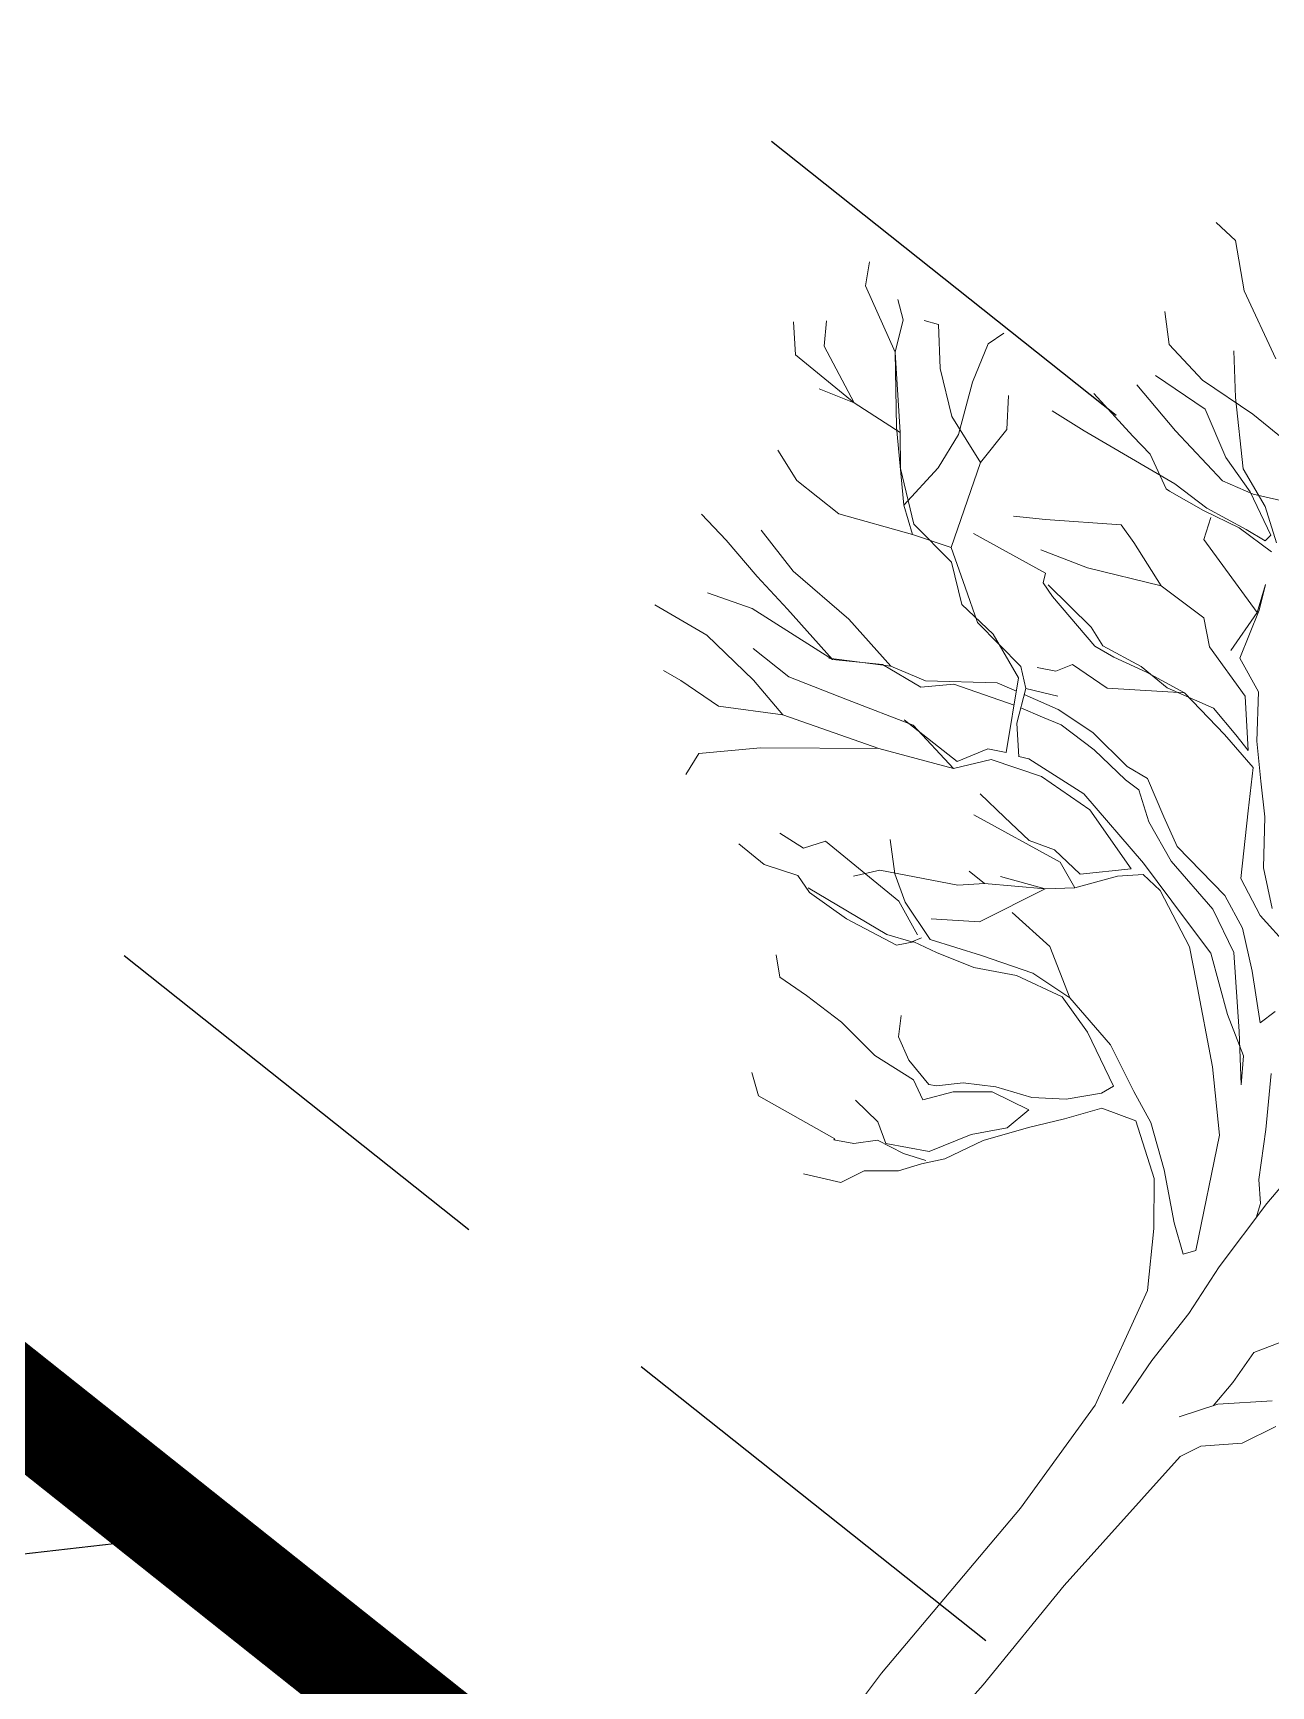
# Model space of a CAD drawing. Header units: metres. Extents: x -664657 to -643449, y -1076720 to -1062383.
# Drawn here: x -657385.296 to -657381.726, y -1068396.816 to -1068392.05 of the extents above; entities that cross this region are included whole.
import ezdxf

# ---------------------------------------------------------------- set-up
doc = ezdxf.new("R2010")
doc.units = ezdxf.units.M
doc.header["$LTSCALE"] = 0.1
doc.linetypes.add('DASHED', pattern=[19.05, 12.7, -6.35])
doc.layers.get('0').update_dxf_attribs({"color": 8, "lineweight": 9})
doc.layers.add('AA_THER_silná', color=1, linetype='Continuous', lineweight=70)
doc.layers.add('AA_THER_STAFAZ', color=252, linetype='Continuous', lineweight=0)
doc.layers.add('AA_THER_srafy', color=52, linetype='Continuous')
doc.layers.add('AA_THER_čárkovaná', color=5, linetype='DASHED')

# ---------------------------------------------------------------- blocks, each defined once
blk = doc.blocks.new('A$C4B500297')
for p, q in [((-140.4, 374.82), (-146.3, 375.24)), ((-131.77, 367.14), (-140.4, 374.82)), ((-116.67, 359.62), (-131.77, 367.14)), ((-125.17, 355.09), (-118.34, 347.14)), ((-142.89, 352.39), (-137.51, 347.14)), ((-137.51, 347.14), (-126.61, 345.58)), ((-126.61, 345.58), (-112.96, 346.57)), ((-118.34, 347.14), (-107, 335.59)), ((-112.96, 346.57), (-102.6, 346.52)), ((-122.05, 340.77), (-135.54, 339.76)), ((-111.67, 335.18), (-122.05, 340.77)), ((-124.25, 332.8), (-137.51, 335.5)), ((-107, 335.59), (-97.85, 332.02)), ((-108.93, 330.57), (-124.25, 332.8)), ((-102.54, 332.48), (-111.67, 335.18)), ((-101.66, 332.51), (-108.93, 330.57)), ((-92.77, 327.76), (-102.54, 332.48)), ((-95.88, 335.28), (-101.66, 332.51)), ((-97.85, 332.02), (-90.71, 327.22)), ((-131.04, 325.92), (-143.95, 327.94)), ((-168.23, 325.99), (-169.54, 321.87)), ((-125.46, 325.18), (-131.04, 325.92)), ((-117.76, 321.28), (-125.46, 325.18)), ((-99.42, 324.67), (-108.14, 322.69)), ((-107.87, 323.58), (-97.97, 325.29)), ((-90.36, 324.89), (-99.42, 324.67)), ((-97.97, 325.29), (-93.02, 326)), ((-93.02, 326), (-92.77, 327.76)), ((-169.54, 321.87), (-166.91, 312.93)), ((-140.4, 320.02), (-116.93, 323.35)), ((-116.88, 321.31), (-117.76, 321.28)), ((-116.93, 323.35), (-107.87, 323.58)), ((-108.14, 322.69), (-116.88, 321.31)), ((-104.04, 317.61), (-105.87, 322.44)), ((-201.96, 319.74), (-199.34, 314.91)), ((-187.92, 314.2), (-191.72, 317.04)), ((-180.96, 318.32), (-184.11, 317.04)), ((-174.53, 310.8), (-180.96, 318.32)), ((-148.8, 319.03), (-140.4, 320.02)), ((-84.35, 312.22), (-104.04, 317.61)), ((-84.35, 312.22), (-86.84, 318.32)), ((-86.84, 318.32), (-84.35, 312.93)), ((-199.34, 314.91), (-184.77, 307.39)), ((-184.77, 307.39), (-187.92, 314.2)), ((-158.64, 315.62), (-154.18, 309.38)), ((-165.73, 303.98), (-174.53, 310.8)), ((-166.91, 312.93), (-162.01, 301.75)), ((-154.18, 309.38), (-154.18, 299.87)), ((-84.35, 312.93), (-81.01, 301.73)), ((-83.69, 301.85), (-84.35, 312.22)), ((-172.64, 293.88), (-184.77, 307.39)), ((-184.77, 307.39), (-174, 294.33)), ((-120.66, 308.64), (-134.75, 298.93)), ((-115.95, 307.29), (-120.66, 308.64)), ((-105.03, 303.47), (-115.95, 307.29)), ((-198.15, 298.45), (-201.31, 303.27)), ((-154.18, 299.87), (-165.73, 303.98)), ((-105.03, 303.47), (-120.58, 296.32)), ((-93.05, 303.77), (-105.03, 303.47)), ((-87.97, 299.51), (-93.05, 303.77)), ((-201.96, 292.91), (-206.95, 298.45)), ((-184.89, 292.7), (-198.15, 298.45)), ((-162.01, 301.75), (-160.92, 293.01)), ((-154.18, 299.87), (-147.45, 280.77)), ((-134.75, 298.93), (-140.92, 295.04)), ((-74.72, 295.75), (-87.97, 299.51)), ((-81.01, 301.73), (-73.03, 298.42)), ((-73.03, 298.42), (-66.37, 289.52)), ((-174, 294.33), (-161.8, 281.58)), ((-120.58, 296.32), (-131.34, 292.91)), ((-66.59, 286.59), (-74.72, 295.75)), ((-184.89, 292.7), (-201.96, 292.91)), ((-193.04, 290.21), (-184.89, 292.7)), ((-172.64, 293.88), (-184.89, 292.7)), ((-167.51, 287.58), (-172.64, 293.88)), ((-160.92, 293.01), (-161.8, 281.58)), ((-157.37, 279.64), (-167.51, 287.58)), ((-127.2, 289.46), (-145.54, 286.37)), ((-126.27, 287.44), (-127.2, 289.46)), ((-122.73, 286.36), (-126.27, 287.44)), ((-125.11, 287.76), (-111.62, 286.34)), ((-85.92, 287.87), (-100.23, 277.86)), ((-85.92, 287.87), (-95.53, 286.16)), ((-89.69, 286.31), (-78.65, 289.22)), ((-73.01, 286.14), (-85.92, 287.87)), ((-78.65, 289.22), (-71, 287.65)), ((-71, 287.65), (-66.59, 286.59)), ((-66.37, 289.52), (-60.07, 282.96)), ((-108.33, 283.5), (-122.73, 286.36)), ((-111.62, 286.34), (-106.9, 284.71)), ((-103.38, 284.21), (-108.33, 283.5)), ((-106.9, 284.71), (-97.29, 286.41)), ((-95.53, 286.16), (-103.38, 284.21)), ((-97.29, 286.41), (-89.69, 286.31)), ((-63.32, 284.34), (-73.01, 286.14)), ((-58.14, 275.99), (-63.32, 284.34)), ((-161.8, 281.58), (-156.15, 277.63)), ((-145.34, 278.19), (-157.37, 279.64)), ((-156.15, 277.63), (-147.45, 280.77)), ((-147.45, 280.77), (-139.43, 275.7)), ((-60.07, 282.96), (-54.37, 277.25)), ((-156.15, 277.63), (-172.03, 270.91)), ((-137.59, 272.24), (-145.34, 278.19)), ((-139.43, 275.7), (-132.3, 271.2)), ((-109.68, 277.15), (-111.65, 273.61)), ((-100.23, 277.86), (-109.68, 277.15)), ((-49.92, 263.03), (-58.14, 275.99)), ((-54.37, 277.25), (-47.41, 268.07)), ((-184.11, 270.91), (-191.72, 273.61)), ((-127.91, 271.31), (-137.59, 272.24)), ((-111.65, 273.61), (-115.46, 271.62)), ((-172.03, 270.91), (-184.11, 270.91)), ((-132.3, 271.2), (-118.51, 269.5)), ((-117.28, 267.19), (-127.91, 271.31)), ((-118.51, 269.5), (-114.54, 266.37)), ((-107.84, 269.49), (-114.54, 266.37)), ((-120.4, 263.31), (-115.81, 264.54)), ((-109.02, 252.31), (-117.28, 267.19)), ((-114.54, 266.37), (-111.26, 258.99)), ((-113.95, 265.04), (-105.88, 267.19)), ((-103.19, 264.92), (-107.54, 263.64)), ((-105.88, 267.19), (-96.54, 268.01)), ((-93.84, 265.15), (-103.19, 264.92)), ((-96.54, 268.01), (-85.69, 266.82)), ((-84.16, 264.22), (-93.84, 265.15)), ((-85.69, 266.82), (-80.44, 267.53)), ((-80.44, 267.53), (-72.14, 263.06)), ((-47.41, 268.07), (-40.24, 262.11)), ((-133.32, 253.63), (-120.4, 263.31)), ((-114.28, 261.79), (-127.85, 256.99)), ((-107.54, 263.64), (-112.71, 262.27)), ((-80.36, 264.32), (-84.16, 264.22)), ((-74.11, 260.09), (-80.36, 264.32)), ((-72.14, 263.06), (-65.62, 259.71)), ((-41.34, 259.15), (-49.92, 263.03)), ((-183.45, 257.14), (-172.03, 254.44)), ((-111.26, 258.99), (-106.14, 253.31)), ((-64.66, 256.23), (-74.11, 260.09)), ((-65.62, 259.71), (-50.37, 257.76)), ((-50.37, 257.76), (-42.68, 254.44)), ((-31.94, 257.63), (-41.34, 259.15)), ((-172.03, 254.44), (-155.49, 253.73)), ((-155.49, 253.73), (-141.45, 251.38)), ((-141.45, 251.38), (-133.32, 253.63)), ((-127.85, 256.99), (-133.27, 251.88)), ((-106.21, 253.38), (-104.09, 254.36)), ((-104.09, 254.36), (-89.51, 255.9)), ((-86.24, 253.93), (-99.38, 253.02)), ((-89.51, 255.9), (-69.23, 252.02)), ((-70.63, 249.35), (-86.24, 253.93)), ((-50.56, 253.66), (-64.66, 256.23)), ((-40.79, 248.93), (-50.56, 253.66)), ((-42.68, 254.44), (-34.92, 248.2)), ((-188.22, 250.5), (-196.19, 251.6)), ((-177.64, 248.43), (-188.22, 250.5)), ((-153.55, 244.06), (-141.45, 251.38)), ((-143.18, 250.46), (-152.68, 244.37)), ((-133.27, 251.88), (-143.18, 250.46)), ((-116.4, 243.82), (-112.77, 250.35)), ((-112.77, 250.35), (-109.02, 252.31)), ((-99.38, 253.02), (-110.68, 248.94)), ((-67.72, 250.01), (-72.01, 246.1)), ((-69.23, 252.02), (-53.93, 248.02)), ((-62.45, 249.56), (-67.72, 250.01)), ((-167.66, 246.92), (-177.64, 248.43)), ((-152.68, 244.37), (-167.66, 246.92)), ((-110.68, 248.94), (-116.07, 242.07)), ((-78.91, 241.25), (-70.63, 249.35)), ((-72.01, 246.1), (-77.95, 238.06)), ((-49.43, 243.74), (-62.45, 249.56)), ((-53.93, 248.02), (-44.8, 245.61)), ((-28.76, 235.78), (-40.79, 248.93)), ((-34.92, 248.2), (-26.24, 240.23)), ((-152.68, 244.37), (-174, 242.09)), ((-129.28, 244.08), (-144.37, 239.32)), ((-131.61, 243.73), (-116.4, 243.82)), ((-116.07, 242.07), (-129.28, 244.08)), ((-43.46, 238.63), (-49.43, 243.74)), ((-44.8, 245.61), (-33.18, 237.13)), ((-26.24, 240.23), (-25.18, 244.35)), ((-174, 242.09), (-184.11, 238.54)), ((-144.37, 239.32), (-157.99, 235.14)), ((-116.07, 242.07), (-132, 235.14)), ((-107.84, 241.38), (-100.23, 240.67)), ((-84.15, 240.53), (-105.99, 236.77)), ((-100.23, 240.67), (-92.62, 239.96)), ((-92.62, 239.96), (-86.82, 241.93)), ((-86.82, 241.93), (-78.91, 241.25)), ((-77.95, 238.06), (-84.15, 240.53)), ((-28.51, 225.84), (-43.46, 238.63)), ((-157.99, 235.14), (-168.23, 235.14)), ((-132, 235.14), (-153.66, 227.61)), ((-132, 235.14), (-153, 218.67)), ((-77.95, 238.06), (-83.03, 233.72)), ((-33.18, 237.13), (-24.58, 232.08)), ((-20.93, 226.62), (-28.76, 235.78)), ((0.27, 209.31), (1.05, 236.53)), ((-178.33, 231.02), (-191.72, 229.03)), ((-163.76, 229.6), (-178.33, 231.02)), ((-83.03, 233.72), (-94.45, 226.19)), ((-83.03, 233.72), (-92.62, 229.6)), ((-89.99, 218.67), (-83.03, 233.72)), ((-24.58, 232.08), (-20.93, 226.62)), ((-17.28, 232.85), (-10.29, 222.21)), ((-153.66, 227.61), (-166.26, 220.09)), ((-153.66, 227.61), (-163.76, 229.6)), ((-94.45, 226.19), (-98.92, 226.19)), ((-94.45, 226.19), (-98.92, 222.08)), ((-85.53, 224.92), (-74.11, 224.21)), ((-74.11, 224.21), (-63.41, 217.95)), ((-17.71, 214.71), (-28.51, 225.84)), ((-166.26, 220.09), (-176.5, 219.38)), ((-117.29, 220.66), (-111.65, 215.26)), ((-98.92, 222.08), (-114.8, 213.84)), ((-10.29, 222.21), (-4.49, 212.41)), ((-176.5, 219.38), (-180.96, 218.67)), ((-153, 218.67), (-163.11, 209.02)), ((-98.92, 212.43), (-89.99, 218.67)), ((-84.93, 213.03), (-73.33, 217.12)), ((-64.85, 217.04), (-75.9, 214.42)), ((-73.33, 217.12), (-63.41, 217.95)), ((-55.42, 214.35), (-64.85, 217.04)), ((-63.41, 217.95), (-49.6, 215.37)), ((-114.8, 213.84), (-118.61, 209.02)), ((-111.65, 215.26), (-105.87, 211.72)), ((-96.22, 208.65), (-84.93, 213.03)), ((-75.9, 214.42), (-84.55, 209.82)), ((-43.29, 208.51), (-55.42, 214.35)), ((-49.6, 215.37), (-38.95, 210.38)), ((-5.71, 191.03), (-17.71, 214.71)), ((-4.49, 212.41), (-0.88, 208.4)), ((-163.11, 209.02), (-162.45, 203.48)), ((-128.46, 211.35), (-131.34, 207.03)), ((-107.1, 211.01), (-128.46, 211.35)), ((-99.12, 207.7), (-107.1, 211.01)), ((-105.87, 211.72), (-96.22, 208.65)), ((-84.55, 209.82), (-93.26, 207.26)), ((-38.95, 210.38), (-31.56, 207.34)), ((0.71, 191.48), (0.27, 209.31)), ((-131.34, 207.03), (-137.64, 206.32)), ((-104.57, 203.47), (-99.07, 205.65)), ((-98.79, 205.95), (-101.34, 202.96)), ((-99.07, 205.65), (-97.95, 207.73)), ((-93.26, 207.26), (-98.79, 205.95)), ((-49.79, 199.58), (-44.38, 205.56)), ((-44.38, 205.56), (-43.29, 208.51)), ((-34.44, 205.52), (-42.27, 202.98)), ((-23.14, 197.9), (-34.44, 205.52)), ((-31.56, 207.34), (-22.62, 200.84)), ((-0.88, 208.4), (0.37, 205.26)), ((-128.5, 201.41), (-136.03, 198.59)), ((-124.08, 200.05), (-128.5, 201.41)), ((-124.97, 200.62), (-104.57, 203.47)), ((-101.34, 202.96), (-113.86, 200.6)), ((-42.27, 202.98), (-47.36, 195.84)), ((-136.03, 198.59), (-143.35, 198.7)), ((-113.86, 200.6), (-124.08, 200.05)), ((-56.11, 195.03), (-49.79, 199.58)), ((-16.19, 189.01), (-23.14, 197.9)), ((-22.62, 200.84), (-13.36, 192.89)), ((-63.93, 191.91), (-56.11, 195.03)), ((-47.36, 195.84), (-52.46, 189.27)), ((-90.65, 191.13), (-88.15, 187.02)), ((-63.89, 190.45), (-70.77, 185.01)), ((-70.26, 187.95), (-63.93, 191.91)), ((-54.87, 192.43), (-63.89, 190.45)), ((-56.18, 186.26), (-54.87, 192.43)), ((-13.36, 192.89), (-7.4, 188.65)), ((-7.4, 188.65), (-5.71, 191.03)), ((1.91, 178.94), (0.71, 191.48)), ((-88.15, 187.02), (-83.03, 184.32)), ((-74.54, 183.75), (-70.26, 187.95)), ((-52.46, 189.27), (-58.67, 180.64)), ((-8.58, 177.21), (-16.19, 189.01)), ((23.86, 189.72), (18.83, 181.2)), ((-117.46, 180.92), (-121.23, 184.32)), ((-83.03, 184.32), (-76.08, 182.9)), ((-76.08, 182.9), (-74.54, 183.75)), ((-70.77, 185.01), (-75.02, 179.35)), ((-61.58, 179.98), (-56.18, 186.26)), ((-110.16, 181.39), (-117.46, 180.92)), ((-100.22, 181.64), (-110.16, 181.39)), ((-89.67, 180.45), (-100.22, 181.64)), ((-79.46, 181.58), (-89.67, 180.45)), ((-75.02, 179.35), (-79.46, 181.58)), ((-66.62, 171.08), (-61.58, 179.98)), ((-58.67, 180.64), (-62.84, 172.05)), ((1.95, 165.49), (1.91, 178.94)), ((18.83, 181.2), (19.36, 172.96)), ((-1.75, 149.6), (-8.58, 177.21)), ((19.73, 167), (28.9, 175.23)), ((-62.84, 172.05), (-66.25, 167.87)), ((19.36, 172.96), (19.12, 166.08)), ((-86.84, 169.84), (-79.88, 169.13)), ((-79.88, 169.13), (-75.42, 166.43)), ((-75.42, 166.43), (-66.62, 171.08)), ((-65.99, 169.05), (-70.91, 167.17)), ((-66.25, 167.87), (-69.35, 163.41)), ((33.1, 171.24), (29.49, 163.54)), ((-77.31, 165.84), (-81.01, 161.95)), ((-70.91, 167.17), (-77.31, 165.84)), ((2.83, 153.81), (1.95, 165.49)), ((14.68, 159.37), (19.73, 167)), ((-81.01, 161.95), (-85.06, 159.8)), ((-69.35, 163.41), (-75.37, 158.58)), ((29.49, 163.54), (22.63, 157.23)), ((-104.58, 156.97), (-109.02, 160.19)), ((-85.06, 160.09), (-104.58, 156.97)), ((-85.06, 159.8), (-85.06, 160.09)), ((-75.37, 158.58), (-77.87, 153.25)), ((22.63, 157.23), (20.41, 152.5)), ((-77.87, 153.25), (-85.68, 149.55)), ((-0.44, 120.98), (-1.75, 149.6)), ((20.41, 152.5), (18.04, 113.49)), ((-1.86, 72.4), (-0.44, 120.98)), ((18.04, 113.49), (17.72, 84.58)), ((17.72, 84.58), (16.9, 70.53)), ((-1.46, 56.32), (-1.86, 72.4))]:
    blk.add_line(p, q)

msp = doc.modelspace()

# ---------------------------------------------------------------- hatches: boundary and pattern name
at = {"layer": 'AA_THER_srafy'}
h = msp.add_hatch(dxfattribs=at)
h.set_pattern_fill('ANSI34', color=254, scale=0.1, style=0)
h.set_pattern_definition([(6.51268, (-656030.26, -1069498.5804), (-0.2160709, 1.8927066), []), (6.51268, (-656029.9085, -1069498.8599), (-0.2160709, 1.8927066), []), (6.51268, (-656029.557, -1069499.1393), (-0.2160709, 1.8927066), []), (6.51268, (-656029.2056, -1069499.4187), (-0.2160709, 1.8927066), [])])
h.paths.add_polyline_path([(-657356.3754, -1068419.0286), (-657374.8013, -1068404.3789), (-657391.2255, -1068391.3205), (-657395.5784, -1068387.858), (-657386.7409, -1068376.7432), (-657395.685, -1068369.6317), (-657404.5225, -1068380.7465), (-657427.7006, -1068362.3174), (-657418.8632, -1068351.2026), (-657427.5124, -1068344.3256), (-657436.3498, -1068355.4404), (-657450.0399, -1068344.5553), (-657452.7164, -1068347.9216), (-657314.7716, -1068457.598), (-657312.0973, -1068454.2344), (-657324.1097, -1068444.6832), (-657327.8369, -1068441.7197), (-657329.019, -1068443.2066), (-657357.1666, -1068420.8272), (-657357.4778, -1068421.2186), (-657357.8691, -1068420.9074)])
h.paths.add_polyline_path([(-657248.5729, -1068504.743), (-657251.3116, -1068502.5655), (-657249.4445, -1068500.2173), (-657255.3738, -1068495.5029), (-657257.2409, -1068497.8511), (-657264.756, -1068491.8757), (-657262.889, -1068489.5275), (-657268.3137, -1068485.2143), (-657270.1807, -1068487.5625), (-657291.6149, -1068470.5201), (-657286.0137, -1068463.4754), (-657290.4288, -1068456.1323), (-657298.578, -1068453.4855), (-657304.1792, -1068460.5301), (-657312.0973, -1068454.2344), (-657314.7716, -1068457.598), (-657251.2463, -1068508.1054)])

# ---------------------------------------------------------------- linework, layer by layer
at = {"color": 1, "lineweight": 30, "const_width": 0.3}
msp.add_lwpolyline([(-657355.984, -1068419.3398), (-657395.5784, -1068387.858), (-657386.7409, -1068376.7432), (-657395.685, -1068369.6317), (-657404.5225, -1068380.7465), (-657427.7006, -1068362.3174), (-657418.8632, -1068351.2026), (-657427.5124, -1068344.3256), (-657436.3498, -1068355.4404), (-657463.7301, -1068333.6702)], dxfattribs=at)
at = {"layer": 'AA_THER_silná'}
msp.add_line((-657391.2255, -1068391.3205), (-657374.8013, -1068404.3789), dxfattribs=at)
at = {"layer": 'AA_THER_čárkovaná'}
for p, q in [((-657392.1127, -1068385.2478), (-657321.4958, -1068441.3958)), ((-657393.9797, -1068387.596), (-657323.3628, -1068443.744))]:
    msp.add_line(p, q, dxfattribs=at)

# ---------------------------------------------------------------- block references
at = {"layer": 'AA_THER_STAFAZ', "xscale": 0.01279359467997825, "yscale": 0.01279359363252297, "zscale": 0.01279359475886901, "rotation": 321.5126798052593}
msp.add_blockref('A$C4B500297', (-657383.4065, -1068397.5189), dxfattribs=at)

doc.saveas('drawing.dxf')
